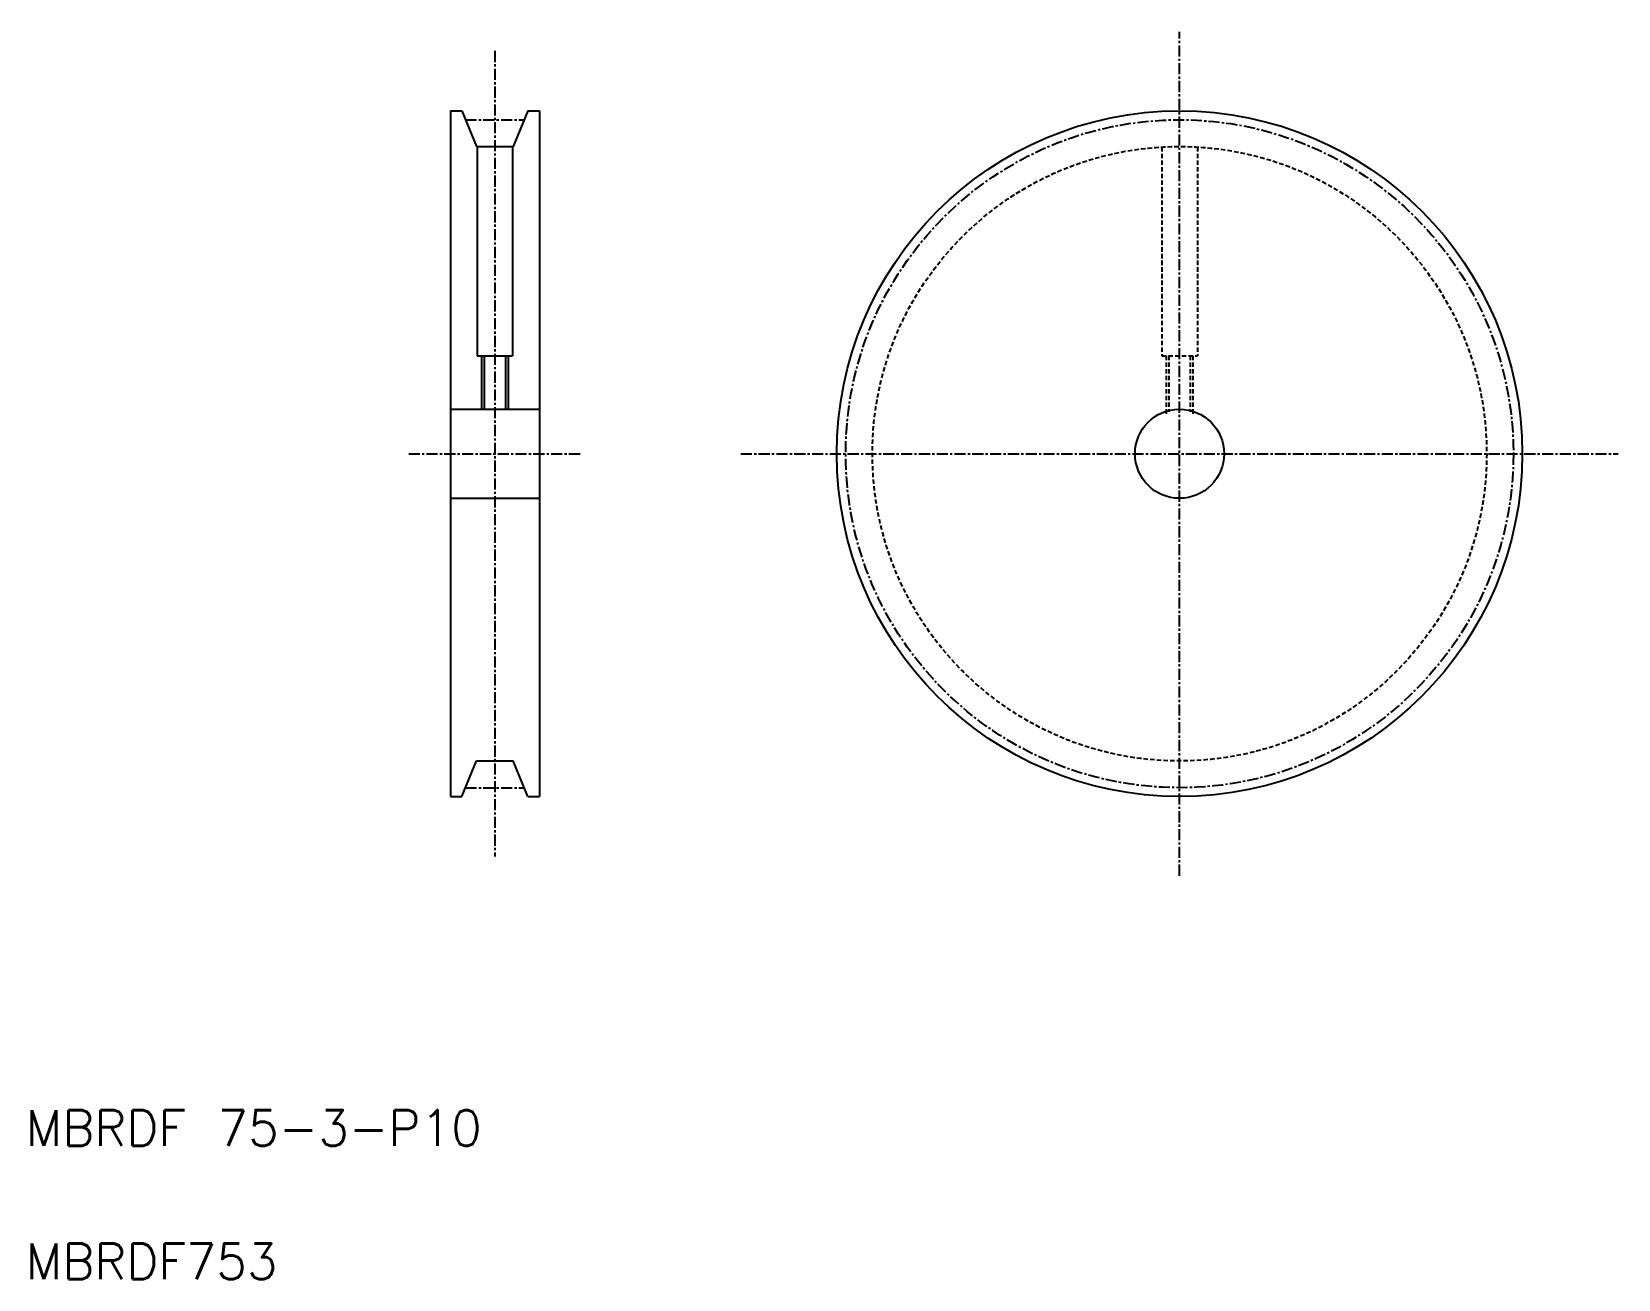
# Model space of a CAD drawing. Extents: x 34 to 212, y 296 to 436.
import ezdxf

# ---------------------------------------------------------------- set-up
doc = ezdxf.new("R2010")
doc.units = 0
doc.linetypes.add('CENTER', pattern=[2, 1.25, -0.25, 0.25, -0.25])
doc.linetypes.add('DASHED', pattern=[0.75, 0.5, -0.25])
doc.layers.get('0').update_dxf_attribs({"linetype": 'CONTINUOUS'})
doc.layers.add('CENTER', color=1, linetype='CENTER')
doc.styles.get("Standard").update_dxf_attribs({"font": 'txt.shx', "bigfont": '@extfont2.shx'})

msp = doc.modelspace()

# ---------------------------------------------------------------- linework, layer by layer
at = {"color": 7, "linetype": 'CONTINUOUS'}
for p, q in [((80.57, 426.93), (80.57, 349.93)), ((80.57, 426.93), (81.86, 426.93)), ((81.86, 426.93), (83.51, 422.93)), ((89.28, 426.93), (87.63, 422.93)), ((89.28, 426.93), (90.57, 426.93)), ((90.57, 426.93), (90.57, 349.93)), ((83.51, 422.93), (87.63, 422.93)), ((83.57, 422.93), (83.57, 399.43)), ((87.57, 422.93), (87.57, 399.43)), ((83.57, 399.43), (87.57, 399.43)), ((84.37, 399.43), (84.37, 393.43)), ((86.77, 399.43), (86.77, 393.43)), ((80.57, 393.43), (90.57, 393.43)), ((80.57, 383.43), (90.57, 383.43)), ((81.86, 349.93), (83.51, 353.93)), ((83.51, 353.93), (87.63, 353.93)), ((89.28, 349.93), (87.63, 353.93)), ((80.57, 349.93), (81.86, 349.93)), ((89.28, 349.93), (90.57, 349.93))]:
    msp.add_line(p, q, dxfattribs=at)
at = {"color": 3, "linetype": 'DASHED'}
for p, q in [((160.48, 422.87), (160.48, 399.43)), ((164.48, 422.87), (164.48, 399.43)), ((160.48, 399.43), (164.48, 399.43)), ((160.98, 399.43), (160.98, 392.93)), ((161.28, 399.43), (161.28, 393.12)), ((163.68, 399.43), (163.68, 393.12)), ((163.98, 399.43), (163.98, 392.93))]:
    msp.add_line(p, q, dxfattribs=at)
at = {"color": 3, "linetype": 'CONTINUOUS'}
for p, q in [((84.07, 399.43), (84.07, 393.43)), ((87.07, 399.43), (87.07, 393.43))]:
    msp.add_line(p, q, dxfattribs=at)
at = {"color": 7, "linetype": 'CONTINUOUS'}
for radius in [38.5, 5]:
    msp.add_circle((162.48, 388.43), radius, dxfattribs=at)
at = {"color": 3, "linetype": 'DASHED'}
msp.add_circle((162.48, 388.43), 34.5, dxfattribs=at)
at = {"layer": 'CENTER', "color": 1, "linetype": 'CENTER'}
for p, q in [((162.48, 341.04), (162.48, 435.82)), ((85.57, 433.66), (85.57, 343.2)), ((82.27, 425.93), (88.87, 425.93)), ((75.89, 388.43), (95.25, 388.43)), ((113.2, 388.43), (211.76, 388.43)), ((82.27, 350.93), (88.87, 350.93))]:
    msp.add_line(p, q, dxfattribs=at)
msp.add_circle((162.48, 388.43), 37.5, dxfattribs=at)

# ---------------------------------------------------------------- texts
at = {"color": 7, "linetype": 'CONTINUOUS'}
for s, p in [('MBRDF 75-3-P10', (32.86, 310.73)), ('MBRDF753', (32.86, 295.73))]:
    msp.add_text(s, height=4, dxfattribs=at).set_placement(p)

doc.saveas('drawing.dxf')
